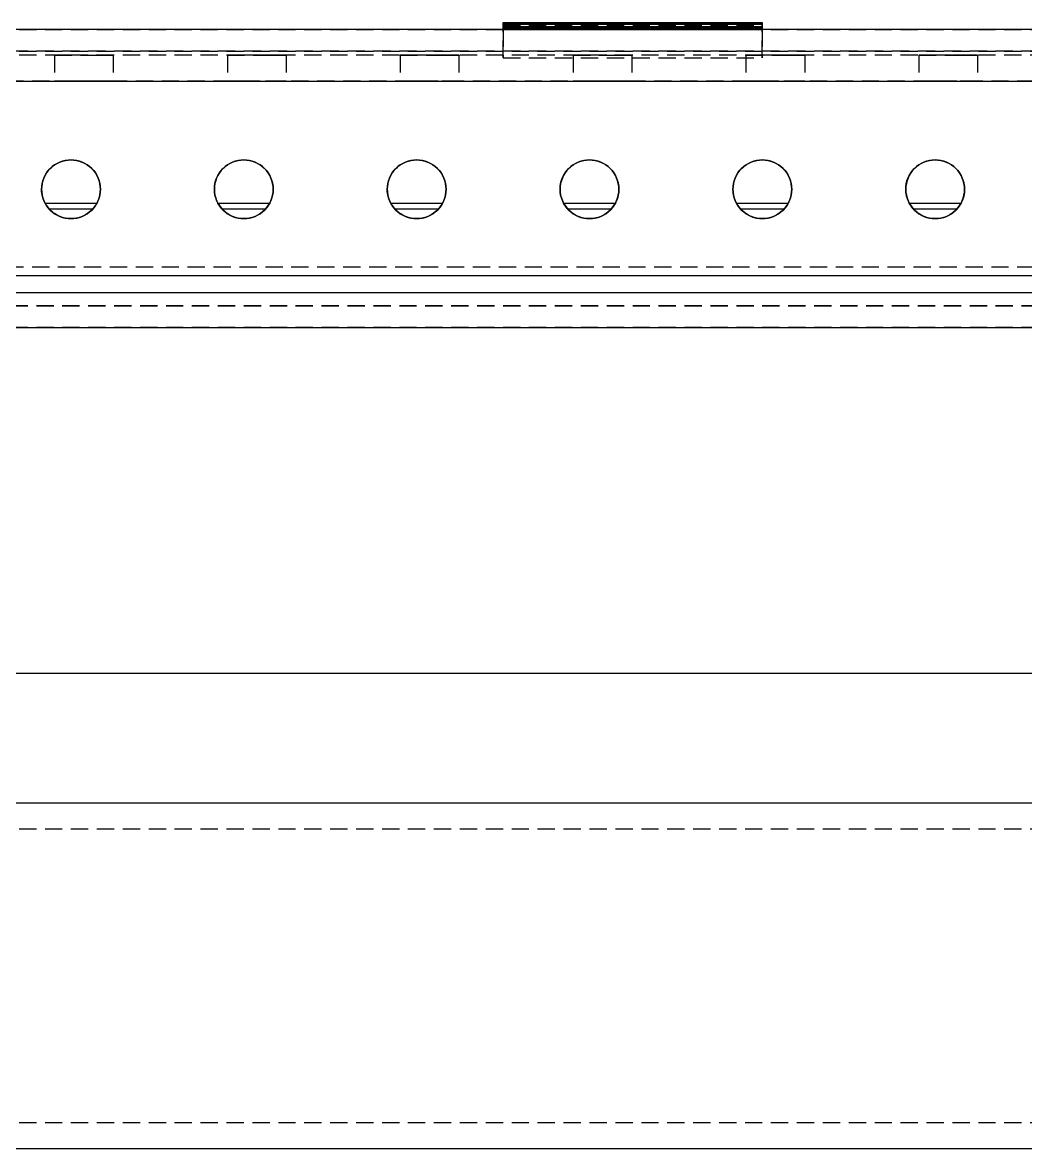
# Model space of a CAD drawing. Header units: metres. Extents: x -200 to 4040, y -1684 to 360.
# Drawn here: x 1174.4 to 1290.5, y -775 to -644.7 of the extents above; entities that cross this region are included whole.
import ezdxf

# ---------------------------------------------------------------- set-up
doc = ezdxf.new("R2010")
doc.units = ezdxf.units.M
doc.linetypes.add('DASHED2', pattern=[3, 2, -1])
for name, color, linetype in [('GIZLI', 8, 'DASHED2'), ('GORUNEN', 7, 'Continuous'), ('TEGET', 9, 'Continuous')]:
    doc.layers.add(name, color=color, linetype=linetype)

msp = doc.modelspace()

# ---------------------------------------------------------------- linework, layer by layer
at = {"layer": 'GIZLI'}
for points in [[(1230, -644.703), (1230, -645.004)], [(1230, -644.795), (1230, -644.703)], [(1230, -644.703), (1230, -645.004)], [(1230, -644.706), (1230, -644.812)], [(1230, -645.004), (1230, -644.706)], [(1230, -644.706), (1260, -644.706)], [(1230, -645.004), (1230, -644.706)], [(1230, -644.812), (1230, -644.706)], [(1230, -644.706), (1260, -644.706)], [(1230, -645.101), (1230, -644.795)], [(1230, -644.795), (1260, -644.795)], [(1230, -644.812), (1230, -645.15)], [(1230, -644.812), (1260, -644.812)], [(1230, -644.812), (1230, -645.15)], [(1230, -644.812), (1260, -644.812)], [(1230, -644.885), (1230, -645.101)], [(1230, -645.166), (1230, -644.885)], [(1230, -644.885), (1260, -644.885)], [(1230, -644.885), (1230, -645.101)], [(1230, -645.101), (1230, -644.885)], [(1230, -644.898), (1230, -645.074)], [(1230, -645.15), (1230, -644.898)], [(1230, -644.898), (1260, -644.898)], [(1230, -645.15), (1230, -644.898)], [(1230, -645.074), (1230, -644.898)], [(1230, -644.898), (1260, -644.898)], [(1260, -644.703), (1260, -644.795)], [(1260, -644.703), (1260, -645.004)], [(1260, -644.703), (1260, -645.004)], [(1260, -645.004), (1260, -644.706)], [(1260, -644.812), (1260, -644.706)], [(1260, -644.706), (1260, -644.812)], [(1260, -645.004), (1260, -644.706)], [(1260, -645.101), (1260, -644.795)], [(1260, -644.812), (1260, -645.15)], [(1260, -644.812), (1260, -645.15)], [(1260, -644.885), (1260, -645.166)], [(1260, -644.885), (1260, -645.101)], [(1260, -645.101), (1260, -644.885)], [(1260, -644.885), (1260, -645.101)], [(1260, -645.15), (1260, -644.898)], [(1260, -645.074), (1260, -644.898)], [(1260, -644.898), (1260, -645.074)], [(1260, -645.15), (1260, -644.898)], [(2630, -645.5), (445, -645.5)], [(445, -645.5), (2630, -645.5)], [(445, -645.5), (2630, -645.5)], [(1230, -645.004), (1260, -645.004)], [(1230, -645.004), (1260, -645.004)], [(1230, -645.074), (1230, -645.393)], [(1230, -645.074), (1260, -645.074)], [(1230, -645.074), (1230, -645.393)], [(1230, -645.074), (1260, -645.074)], [(1230, -645.101), (1260, -645.101)], [(1230, -645.101), (1260, -645.101)], [(1230, -645.15), (1260, -645.15)], [(1230, -645.15), (1260, -645.15)], [(1230, -645.5), (1230, -645.166)], [(1230, -645.166), (1260, -645.166)], [(1230, -645.167), (1230, -645.5)], [(1230, -645.393), (1230, -645.167)], [(1230, -645.167), (1260, -645.167)], [(1230, -645.393), (1230, -645.167)], [(1230, -645.5), (1230, -645.167)], [(1230, -645.167), (1260, -645.167)], [(1230, -645.323), (1230, -645.5)], [(1230, -645.5), (1230, -645.323)], [(1230, -645.323), (1260, -645.323)], [(1230, -645.323), (1230, -645.5)], [(1230, -645.5), (1230, -645.323)], [(1230, -645.393), (1260, -645.393)], [(1230, -645.393), (1260, -645.393)], [(1230, -648.8), (1230, -645.5)], [(1230, -645.5), (1260, -645.5)], [(1230, -648.8), (1230, -645.5)], [(1230, -645.5), (1260, -645.5)], [(1230, -645.5), (1260, -645.5)], [(1230, -645.5), (1260, -645.5)], [(1230, -648.8), (1230, -645.5)], [(1230, -645.5), (1260, -645.5)], [(1230, -645.5), (1230, -648.8)], [(1230, -645.5), (1260, -645.5)], [(1260, -645.074), (1260, -645.393)], [(1260, -645.074), (1260, -645.393)], [(1260, -645.5), (1260, -645.166)], [(1260, -645.393), (1260, -645.167)], [(1260, -645.5), (1260, -645.167)], [(1260, -645.167), (1260, -645.5)], [(1260, -645.393), (1260, -645.167)], [(1260, -645.323), (1260, -645.5)], [(1260, -645.323), (1260, -645.5)], [(1260, -645.5), (1260, -645.323)], [(1260, -645.323), (1260, -645.5)], [(1260, -648.8), (1260, -645.5)], [(1260, -648.8), (1260, -645.5)], [(1260, -648.8), (1260, -645.5)], [(1260, -645.5), (1260, -648.8)], [(2630, -648), (445, -648)], [(445, -648), (2630, -648)], [(2630, -648), (445, -648)], [(445, -648), (2630, -648)], [(2670, -648.5), (1121.5, -648.5)], [(2670, -648.5), (1121.5, -648.5)], [(1179.87, -648.5), (1178.1, -648.5)], [(1178.1, -648.5), (1183.13, -648.5)], [(1178.1, -648.5), (1178.1, -651.5)], [(1184.9, -648.5), (1179.87, -648.5)], [(1183.13, -648.5), (1184.9, -648.5)], [(1184.9, -648.5), (1184.9, -651.5)], [(1199.87, -648.5), (1198.1, -648.5)], [(1198.1, -648.5), (1203.13, -648.5)], [(1198.1, -648.5), (1198.1, -651.5)], [(1204.9, -648.5), (1199.87, -648.5)], [(1203.13, -648.5), (1204.9, -648.5)], [(1204.9, -648.5), (1204.9, -651.5)], [(1219.87, -648.5), (1218.1, -648.5)], [(1218.1, -648.5), (1223.13, -648.5)], [(1218.1, -648.5), (1218.1, -651.5)], [(1224.9, -648.5), (1219.87, -648.5)], [(1223.13, -648.5), (1224.9, -648.5)], [(1224.9, -648.5), (1224.9, -651.5)], [(1230, -648.8), (1260, -648.8)], [(1230, -648.8), (1260, -648.8)], [(1239.87, -648.5), (1238.1, -648.5)], [(1238.1, -648.5), (1243.13, -648.5)], [(1238.1, -648.5), (1238.1, -651.5)], [(1244.9, -648.5), (1239.87, -648.5)], [(1243.13, -648.5), (1244.9, -648.5)], [(1244.9, -648.5), (1244.9, -651.5)], [(1259.87, -648.5), (1258.1, -648.5)], [(1258.1, -648.5), (1263.13, -648.5)], [(1258.1, -648.5), (1258.1, -651.5)], [(1264.9, -648.5), (1259.87, -648.5)], [(1263.13, -648.5), (1264.9, -648.5)], [(1264.9, -648.5), (1264.9, -651.5)], [(1279.87, -648.5), (1278.1, -648.5)], [(1278.1, -648.5), (1283.13, -648.5)], [(1278.1, -648.5), (1278.1, -651.5)], [(1284.9, -648.5), (1279.87, -648.5)], [(1283.13, -648.5), (1284.9, -648.5)], [(1284.9, -648.5), (1284.9, -651.5)], [(3061.5, -651.5), (1121.5, -651.5)], [(3061.5, -651.5), (1121.5, -651.5)], [(1179.87, -651.5), (1178.1, -651.5)], [(1178.1, -651.5), (1183.13, -651.5)], [(1184.9, -651.5), (1179.87, -651.5)], [(1183.13, -651.5), (1184.9, -651.5)], [(1199.87, -651.5), (1198.1, -651.5)], [(1198.1, -651.5), (1203.13, -651.5)], [(1204.9, -651.5), (1199.87, -651.5)], [(1203.13, -651.5), (1204.9, -651.5)], [(1219.87, -651.5), (1218.1, -651.5)], [(1218.1, -651.5), (1223.13, -651.5)], [(1224.9, -651.5), (1219.87, -651.5)], [(1223.13, -651.5), (1224.9, -651.5)], [(1239.87, -651.5), (1238.1, -651.5)], [(1238.1, -651.5), (1243.13, -651.5)], [(1244.9, -651.5), (1239.87, -651.5)], [(1243.13, -651.5), (1244.9, -651.5)], [(1259.87, -651.5), (1258.1, -651.5)], [(1258.1, -651.5), (1263.13, -651.5)], [(1264.9, -651.5), (1259.87, -651.5)], [(1263.13, -651.5), (1264.9, -651.5)], [(1279.87, -651.5), (1278.1, -651.5)], [(1278.1, -651.5), (1283.13, -651.5)], [(1284.9, -651.5), (1279.87, -651.5)], [(1283.13, -651.5), (1284.9, -651.5)], [(1176.6, -664), (1176.615, -663.676), (1176.662, -663.355), (1176.738, -663.04), (1176.845, -662.733), (1176.98, -662.439), (1177.142, -662.158), (1177.331, -661.894), (1177.544, -661.649), (1177.779, -661.426), (1178.034, -661.226), (1178.307, -661.051), (1178.596, -660.903), (1178.897, -660.784), (1179.209, -660.693), (1179.528, -660.633), (1179.763, -660.608), (1180, -660.6)], [(1176.6, -664), (1176.616, -663.667), (1176.665, -663.337), (1176.746, -663.013), (1176.859, -662.699), (1177.001, -662.397), (1177.173, -662.111), (1177.372, -661.843), (1177.596, -661.596), (1177.843, -661.372), (1178.111, -661.173), (1178.397, -661.001), (1178.699, -660.859), (1179.013, -660.746), (1179.337, -660.665), (1179.667, -660.616), (1180, -660.6)], [(1180, -660.6), (1179.667, -660.616), (1179.337, -660.665), (1179.013, -660.746), (1178.699, -660.859), (1178.397, -661.001), (1178.111, -661.173), (1177.843, -661.372), (1177.596, -661.596), (1177.372, -661.843), (1177.173, -662.111), (1177.001, -662.397), (1176.859, -662.699), (1176.746, -663.013), (1176.665, -663.337), (1176.616, -663.667), (1176.6, -664)], [(1180, -660.6), (1180.324, -660.615), (1180.645, -660.662), (1180.96, -660.738), (1181.267, -660.845), (1181.561, -660.98), (1181.842, -661.142), (1182.106, -661.331), (1182.351, -661.544), (1182.574, -661.779), (1182.774, -662.034), (1182.949, -662.307), (1183.097, -662.596), (1183.216, -662.897), (1183.307, -663.209), (1183.367, -663.528), (1183.392, -663.763), (1183.4, -664)], [(1180, -660.6), (1180.333, -660.616), (1180.663, -660.665), (1180.987, -660.746), (1181.301, -660.859), (1181.603, -661.001), (1181.889, -661.173), (1182.157, -661.372), (1182.404, -661.596), (1182.628, -661.843), (1182.827, -662.111), (1182.999, -662.397), (1183.141, -662.699), (1183.254, -663.013), (1183.335, -663.337), (1183.384, -663.667), (1183.4, -664)], [(1183.4, -664), (1183.384, -663.667), (1183.335, -663.337), (1183.254, -663.013), (1183.141, -662.699), (1182.999, -662.397), (1182.827, -662.111), (1182.628, -661.843), (1182.404, -661.596), (1182.157, -661.372), (1181.889, -661.173), (1181.603, -661.001), (1181.301, -660.859), (1180.987, -660.746), (1180.663, -660.665), (1180.333, -660.616), (1180, -660.6)], [(1196.6, -664), (1196.615, -663.676), (1196.662, -663.355), (1196.738, -663.04), (1196.845, -662.733), (1196.98, -662.439), (1197.142, -662.158), (1197.331, -661.894), (1197.544, -661.649), (1197.779, -661.426), (1198.034, -661.226), (1198.307, -661.051), (1198.596, -660.903), (1198.897, -660.784), (1199.209, -660.693), (1199.528, -660.633), (1199.763, -660.608), (1200, -660.6)], [(1196.6, -664), (1196.616, -663.667), (1196.665, -663.337), (1196.746, -663.013), (1196.859, -662.699), (1197.001, -662.397), (1197.173, -662.111), (1197.372, -661.843), (1197.596, -661.596), (1197.843, -661.372), (1198.111, -661.173), (1198.397, -661.001), (1198.699, -660.859), (1199.013, -660.746), (1199.337, -660.665), (1199.667, -660.616), (1200, -660.6)], [(1200, -660.6), (1199.667, -660.616), (1199.337, -660.665), (1199.013, -660.746), (1198.699, -660.859), (1198.397, -661.001), (1198.111, -661.173), (1197.843, -661.372), (1197.596, -661.596), (1197.372, -661.843), (1197.173, -662.111), (1197.001, -662.397), (1196.859, -662.699), (1196.746, -663.013), (1196.665, -663.337), (1196.616, -663.667), (1196.6, -664)], [(1200, -660.6), (1200.324, -660.615), (1200.645, -660.662), (1200.96, -660.738), (1201.267, -660.845), (1201.561, -660.98), (1201.842, -661.142), (1202.106, -661.331), (1202.351, -661.544), (1202.574, -661.779), (1202.774, -662.034), (1202.949, -662.307), (1203.097, -662.596), (1203.216, -662.897), (1203.307, -663.209), (1203.367, -663.528), (1203.392, -663.763), (1203.4, -664)], [(1200, -660.6), (1200.333, -660.616), (1200.663, -660.665), (1200.987, -660.746), (1201.301, -660.859), (1201.603, -661.001), (1201.889, -661.173), (1202.157, -661.372), (1202.404, -661.596), (1202.628, -661.843), (1202.827, -662.111), (1202.999, -662.397), (1203.141, -662.699), (1203.254, -663.013), (1203.335, -663.337), (1203.384, -663.667), (1203.4, -664)], [(1203.4, -664), (1203.384, -663.667), (1203.335, -663.337), (1203.254, -663.013), (1203.141, -662.699), (1202.999, -662.397), (1202.827, -662.111), (1202.628, -661.843), (1202.404, -661.596), (1202.157, -661.372), (1201.889, -661.173), (1201.603, -661.001), (1201.301, -660.859), (1200.987, -660.746), (1200.663, -660.665), (1200.333, -660.616), (1200, -660.6)], [(1216.6, -664), (1216.615, -663.676), (1216.662, -663.355), (1216.738, -663.04), (1216.845, -662.733), (1216.98, -662.439), (1217.142, -662.158), (1217.331, -661.894), (1217.544, -661.649), (1217.779, -661.426), (1218.034, -661.226), (1218.307, -661.051), (1218.596, -660.903), (1218.897, -660.784), (1219.209, -660.693), (1219.528, -660.633), (1219.763, -660.608), (1220, -660.6)], [(1216.6, -664), (1216.616, -663.667), (1216.665, -663.337), (1216.746, -663.013), (1216.859, -662.699), (1217.001, -662.397), (1217.173, -662.111), (1217.372, -661.843), (1217.596, -661.596), (1217.843, -661.372), (1218.111, -661.173), (1218.397, -661.001), (1218.699, -660.859), (1219.013, -660.746), (1219.337, -660.665), (1219.667, -660.616), (1220, -660.6)], [(1220, -660.6), (1219.667, -660.616), (1219.337, -660.665), (1219.013, -660.746), (1218.699, -660.859), (1218.397, -661.001), (1218.111, -661.173), (1217.843, -661.372), (1217.596, -661.596), (1217.372, -661.843), (1217.173, -662.111), (1217.001, -662.397), (1216.859, -662.699), (1216.746, -663.013), (1216.665, -663.337), (1216.616, -663.667), (1216.6, -664)], [(1220, -660.6), (1220.324, -660.615), (1220.645, -660.662), (1220.96, -660.738), (1221.267, -660.845), (1221.561, -660.98), (1221.842, -661.142), (1222.106, -661.331), (1222.351, -661.544), (1222.574, -661.779), (1222.774, -662.034), (1222.949, -662.307), (1223.097, -662.596), (1223.216, -662.897), (1223.307, -663.209), (1223.367, -663.528), (1223.392, -663.763), (1223.4, -664)], [(1220, -660.6), (1220.333, -660.616), (1220.663, -660.665), (1220.987, -660.746), (1221.301, -660.859), (1221.603, -661.001), (1221.889, -661.173), (1222.157, -661.372), (1222.404, -661.596), (1222.628, -661.843), (1222.827, -662.111), (1222.999, -662.397), (1223.141, -662.699), (1223.254, -663.013), (1223.335, -663.337), (1223.384, -663.667), (1223.4, -664)], [(1223.4, -664), (1223.384, -663.667), (1223.335, -663.337), (1223.254, -663.013), (1223.141, -662.699), (1222.999, -662.397), (1222.827, -662.111), (1222.628, -661.843), (1222.404, -661.596), (1222.157, -661.372), (1221.889, -661.173), (1221.603, -661.001), (1221.301, -660.859), (1220.987, -660.746), (1220.663, -660.665), (1220.333, -660.616), (1220, -660.6)], [(1236.6, -664), (1236.615, -663.676), (1236.662, -663.355), (1236.738, -663.04), (1236.845, -662.733), (1236.98, -662.439), (1237.142, -662.158), (1237.331, -661.894), (1237.544, -661.649), (1237.779, -661.426), (1238.034, -661.226), (1238.307, -661.051), (1238.596, -660.903), (1238.897, -660.784), (1239.209, -660.693), (1239.528, -660.633), (1239.763, -660.608), (1240, -660.6)], [(1236.6, -664), (1236.616, -663.667), (1236.665, -663.337), (1236.746, -663.013), (1236.859, -662.699), (1237.001, -662.397), (1237.173, -662.111), (1237.372, -661.843), (1237.596, -661.596), (1237.843, -661.372), (1238.111, -661.173), (1238.397, -661.001), (1238.699, -660.859), (1239.013, -660.746), (1239.337, -660.665), (1239.667, -660.616), (1240, -660.6)], [(1240, -660.6), (1239.667, -660.616), (1239.337, -660.665), (1239.013, -660.746), (1238.699, -660.859), (1238.397, -661.001), (1238.111, -661.173), (1237.843, -661.372), (1237.596, -661.596), (1237.372, -661.843), (1237.173, -662.111), (1237.001, -662.397), (1236.859, -662.699), (1236.746, -663.013), (1236.665, -663.337), (1236.616, -663.667), (1236.6, -664)], [(1240, -660.6), (1240.324, -660.615), (1240.645, -660.662), (1240.96, -660.738), (1241.267, -660.845), (1241.561, -660.98), (1241.842, -661.142), (1242.106, -661.331), (1242.351, -661.544), (1242.574, -661.779), (1242.774, -662.034), (1242.949, -662.307), (1243.097, -662.596), (1243.216, -662.897), (1243.307, -663.209), (1243.367, -663.528), (1243.392, -663.763), (1243.4, -664)], [(1240, -660.6), (1240.333, -660.616), (1240.663, -660.665), (1240.987, -660.746), (1241.301, -660.859), (1241.603, -661.001), (1241.889, -661.173), (1242.157, -661.372), (1242.404, -661.596), (1242.628, -661.843), (1242.827, -662.111), (1242.999, -662.397), (1243.141, -662.699), (1243.254, -663.013), (1243.335, -663.337), (1243.384, -663.667), (1243.4, -664)], [(1243.4, -664), (1243.384, -663.667), (1243.335, -663.337), (1243.254, -663.013), (1243.141, -662.699), (1242.999, -662.397), (1242.827, -662.111), (1242.628, -661.843), (1242.404, -661.596), (1242.157, -661.372), (1241.889, -661.173), (1241.603, -661.001), (1241.301, -660.859), (1240.987, -660.746), (1240.663, -660.665), (1240.333, -660.616), (1240, -660.6)], [(1256.6, -664), (1256.615, -663.676), (1256.662, -663.355), (1256.738, -663.04), (1256.845, -662.733), (1256.98, -662.439), (1257.142, -662.158), (1257.331, -661.894), (1257.544, -661.649), (1257.779, -661.426), (1258.034, -661.226), (1258.307, -661.051), (1258.596, -660.903), (1258.897, -660.784), (1259.209, -660.693), (1259.528, -660.633), (1259.763, -660.608), (1260, -660.6)], [(1256.6, -664), (1256.616, -663.667), (1256.665, -663.337), (1256.746, -663.013), (1256.859, -662.699), (1257.001, -662.397), (1257.173, -662.111), (1257.372, -661.843), (1257.596, -661.596), (1257.843, -661.372), (1258.111, -661.173), (1258.397, -661.001), (1258.699, -660.859), (1259.013, -660.746), (1259.337, -660.665), (1259.667, -660.616), (1260, -660.6)], [(1260, -660.6), (1259.667, -660.616), (1259.337, -660.665), (1259.013, -660.746), (1258.699, -660.859), (1258.397, -661.001), (1258.111, -661.173), (1257.843, -661.372), (1257.596, -661.596), (1257.372, -661.843), (1257.173, -662.111), (1257.001, -662.397), (1256.859, -662.699), (1256.746, -663.013), (1256.665, -663.337), (1256.616, -663.667), (1256.6, -664)], [(1260, -660.6), (1260.324, -660.615), (1260.645, -660.662), (1260.96, -660.738), (1261.267, -660.845), (1261.561, -660.98), (1261.842, -661.142), (1262.106, -661.331), (1262.351, -661.544), (1262.574, -661.779), (1262.774, -662.034), (1262.949, -662.307), (1263.097, -662.596), (1263.216, -662.897), (1263.307, -663.209), (1263.367, -663.528), (1263.392, -663.763), (1263.4, -664)], [(1260, -660.6), (1260.333, -660.616), (1260.663, -660.665), (1260.987, -660.746), (1261.301, -660.859), (1261.603, -661.001), (1261.889, -661.173), (1262.157, -661.372), (1262.404, -661.596), (1262.628, -661.843), (1262.827, -662.111), (1262.999, -662.397), (1263.141, -662.699), (1263.254, -663.013), (1263.335, -663.337), (1263.384, -663.667), (1263.4, -664)], [(1263.4, -664), (1263.384, -663.667), (1263.335, -663.337), (1263.254, -663.013), (1263.141, -662.699), (1262.999, -662.397), (1262.827, -662.111), (1262.628, -661.843), (1262.404, -661.596), (1262.157, -661.372), (1261.889, -661.173), (1261.603, -661.001), (1261.301, -660.859), (1260.987, -660.746), (1260.663, -660.665), (1260.333, -660.616), (1260, -660.6)], [(1276.6, -664), (1276.615, -663.676), (1276.662, -663.355), (1276.738, -663.04), (1276.845, -662.733), (1276.98, -662.439), (1277.142, -662.158), (1277.331, -661.894), (1277.544, -661.649), (1277.779, -661.426), (1278.034, -661.226), (1278.307, -661.051), (1278.596, -660.903), (1278.897, -660.784), (1279.209, -660.693), (1279.528, -660.633), (1279.763, -660.608), (1280, -660.6)], [(1276.6, -664), (1276.616, -663.667), (1276.665, -663.337), (1276.746, -663.013), (1276.859, -662.699), (1277.001, -662.397), (1277.173, -662.111), (1277.372, -661.843), (1277.596, -661.596), (1277.843, -661.372), (1278.111, -661.173), (1278.397, -661.001), (1278.699, -660.859), (1279.013, -660.746), (1279.337, -660.665), (1279.667, -660.616), (1280, -660.6)], [(1280, -660.6), (1279.667, -660.616), (1279.337, -660.665), (1279.013, -660.746), (1278.699, -660.859), (1278.397, -661.001), (1278.111, -661.173), (1277.843, -661.372), (1277.596, -661.596), (1277.372, -661.843), (1277.173, -662.111), (1277.001, -662.397), (1276.859, -662.699), (1276.746, -663.013), (1276.665, -663.337), (1276.616, -663.667), (1276.6, -664)], [(1280, -660.6), (1280.324, -660.615), (1280.645, -660.662), (1280.96, -660.738), (1281.267, -660.845), (1281.561, -660.98), (1281.842, -661.142), (1282.106, -661.331), (1282.351, -661.544), (1282.574, -661.779), (1282.774, -662.034), (1282.949, -662.307), (1283.097, -662.596), (1283.216, -662.897), (1283.307, -663.209), (1283.367, -663.528), (1283.392, -663.763), (1283.4, -664)], [(1280, -660.6), (1280.333, -660.616), (1280.663, -660.665), (1280.987, -660.746), (1281.301, -660.859), (1281.603, -661.001), (1281.889, -661.173), (1282.157, -661.372), (1282.404, -661.596), (1282.628, -661.843), (1282.827, -662.111), (1282.999, -662.397), (1283.141, -662.699), (1283.254, -663.013), (1283.335, -663.337), (1283.384, -663.667), (1283.4, -664)], [(1283.4, -664), (1283.384, -663.667), (1283.335, -663.337), (1283.254, -663.013), (1283.141, -662.699), (1282.999, -662.397), (1282.827, -662.111), (1282.628, -661.843), (1282.404, -661.596), (1282.157, -661.372), (1281.889, -661.173), (1281.603, -661.001), (1281.301, -660.859), (1280.987, -660.746), (1280.663, -660.665), (1280.333, -660.616), (1280, -660.6)], [(1180, -667.4), (1179.676, -667.385), (1179.355, -667.338), (1179.04, -667.262), (1178.733, -667.155), (1178.439, -667.02), (1178.158, -666.858), (1177.894, -666.669), (1177.649, -666.456), (1177.426, -666.221), (1177.226, -665.966), (1177.051, -665.693), (1176.903, -665.404), (1176.784, -665.103), (1176.693, -664.791), (1176.633, -664.472), (1176.608, -664.237), (1176.6, -664)], [(1180, -667.4), (1179.667, -667.384), (1179.337, -667.335), (1179.013, -667.254), (1178.699, -667.141), (1178.397, -666.999), (1178.111, -666.827), (1177.843, -666.628), (1177.596, -666.404), (1177.372, -666.157), (1177.173, -665.889), (1177.001, -665.603), (1176.859, -665.301), (1176.746, -664.987), (1176.665, -664.663), (1176.616, -664.333), (1176.6, -664)], [(1176.6, -664), (1176.616, -664.333), (1176.665, -664.663), (1176.746, -664.987), (1176.859, -665.301), (1177.001, -665.603), (1177.173, -665.889), (1177.372, -666.157), (1177.596, -666.404), (1177.843, -666.628), (1178.111, -666.827), (1178.397, -666.999), (1178.699, -667.141), (1179.013, -667.254), (1179.337, -667.335), (1179.667, -667.384), (1180, -667.4)], [(1183.4, -664), (1183.385, -664.324), (1183.338, -664.645), (1183.262, -664.96), (1183.155, -665.267), (1183.02, -665.561), (1182.858, -665.842), (1182.669, -666.106), (1182.456, -666.351), (1182.221, -666.574), (1181.966, -666.774), (1181.693, -666.949), (1181.404, -667.097), (1181.103, -667.216), (1180.791, -667.307), (1180.472, -667.367), (1180.237, -667.392), (1180, -667.4)], [(1183.4, -664), (1183.384, -664.333), (1183.335, -664.663), (1183.254, -664.987), (1183.141, -665.301), (1182.999, -665.603), (1182.827, -665.889), (1182.628, -666.157), (1182.404, -666.404), (1182.157, -666.628), (1181.889, -666.827), (1181.603, -666.999), (1181.301, -667.141), (1180.987, -667.254), (1180.663, -667.335), (1180.333, -667.384), (1180, -667.4)], [(1180, -667.4), (1180.333, -667.384), (1180.663, -667.335), (1180.987, -667.254), (1181.301, -667.141), (1181.603, -666.999), (1181.889, -666.827), (1182.157, -666.628), (1182.404, -666.404), (1182.628, -666.157), (1182.827, -665.889), (1182.999, -665.603), (1183.141, -665.301), (1183.254, -664.987), (1183.335, -664.663), (1183.384, -664.333), (1183.4, -664)], [(1200, -667.4), (1199.676, -667.385), (1199.355, -667.338), (1199.04, -667.262), (1198.733, -667.155), (1198.439, -667.02), (1198.158, -666.858), (1197.894, -666.669), (1197.649, -666.456), (1197.426, -666.221), (1197.226, -665.966), (1197.051, -665.693), (1196.903, -665.404), (1196.784, -665.103), (1196.693, -664.791), (1196.633, -664.472), (1196.608, -664.237), (1196.6, -664)], [(1200, -667.4), (1199.667, -667.384), (1199.337, -667.335), (1199.013, -667.254), (1198.699, -667.141), (1198.397, -666.999), (1198.111, -666.827), (1197.843, -666.628), (1197.596, -666.404), (1197.372, -666.157), (1197.173, -665.889), (1197.001, -665.603), (1196.859, -665.301), (1196.746, -664.987), (1196.665, -664.663), (1196.616, -664.333), (1196.6, -664)], [(1196.6, -664), (1196.616, -664.333), (1196.665, -664.663), (1196.746, -664.987), (1196.859, -665.301), (1197.001, -665.603), (1197.173, -665.889), (1197.372, -666.157), (1197.596, -666.404), (1197.843, -666.628), (1198.111, -666.827), (1198.397, -666.999), (1198.699, -667.141), (1199.013, -667.254), (1199.337, -667.335), (1199.667, -667.384), (1200, -667.4)], [(1203.4, -664), (1203.385, -664.324), (1203.338, -664.645), (1203.262, -664.96), (1203.155, -665.267), (1203.02, -665.561), (1202.858, -665.842), (1202.669, -666.106), (1202.456, -666.351), (1202.221, -666.574), (1201.966, -666.774), (1201.693, -666.949), (1201.404, -667.097), (1201.103, -667.216), (1200.791, -667.307), (1200.472, -667.367), (1200.237, -667.392), (1200, -667.4)], [(1203.4, -664), (1203.384, -664.333), (1203.335, -664.663), (1203.254, -664.987), (1203.141, -665.301), (1202.999, -665.603), (1202.827, -665.889), (1202.628, -666.157), (1202.404, -666.404), (1202.157, -666.628), (1201.889, -666.827), (1201.603, -666.999), (1201.301, -667.141), (1200.987, -667.254), (1200.663, -667.335), (1200.333, -667.384), (1200, -667.4)], [(1200, -667.4), (1200.333, -667.384), (1200.663, -667.335), (1200.987, -667.254), (1201.301, -667.141), (1201.603, -666.999), (1201.889, -666.827), (1202.157, -666.628), (1202.404, -666.404), (1202.628, -666.157), (1202.827, -665.889), (1202.999, -665.603), (1203.141, -665.301), (1203.254, -664.987), (1203.335, -664.663), (1203.384, -664.333), (1203.4, -664)], [(1220, -667.4), (1219.676, -667.385), (1219.355, -667.338), (1219.04, -667.262), (1218.733, -667.155), (1218.439, -667.02), (1218.158, -666.858), (1217.894, -666.669), (1217.649, -666.456), (1217.426, -666.221), (1217.226, -665.966), (1217.051, -665.693), (1216.903, -665.404), (1216.784, -665.103), (1216.693, -664.791), (1216.633, -664.472), (1216.608, -664.237), (1216.6, -664)], [(1220, -667.4), (1219.667, -667.384), (1219.337, -667.335), (1219.013, -667.254), (1218.699, -667.141), (1218.397, -666.999), (1218.111, -666.827), (1217.843, -666.628), (1217.596, -666.404), (1217.372, -666.157), (1217.173, -665.889), (1217.001, -665.603), (1216.859, -665.301), (1216.746, -664.987), (1216.665, -664.663), (1216.616, -664.333), (1216.6, -664)], [(1216.6, -664), (1216.616, -664.333), (1216.665, -664.663), (1216.746, -664.987), (1216.859, -665.301), (1217.001, -665.603), (1217.173, -665.889), (1217.372, -666.157), (1217.596, -666.404), (1217.843, -666.628), (1218.111, -666.827), (1218.397, -666.999), (1218.699, -667.141), (1219.013, -667.254), (1219.337, -667.335), (1219.667, -667.384), (1220, -667.4)], [(1223.4, -664), (1223.385, -664.324), (1223.338, -664.645), (1223.262, -664.96), (1223.155, -665.267), (1223.02, -665.561), (1222.858, -665.842), (1222.669, -666.106), (1222.456, -666.351), (1222.221, -666.574), (1221.966, -666.774), (1221.693, -666.949), (1221.404, -667.097), (1221.103, -667.216), (1220.791, -667.307), (1220.472, -667.367), (1220.237, -667.392), (1220, -667.4)], [(1223.4, -664), (1223.384, -664.333), (1223.335, -664.663), (1223.254, -664.987), (1223.141, -665.301), (1222.999, -665.603), (1222.827, -665.889), (1222.628, -666.157), (1222.404, -666.404), (1222.157, -666.628), (1221.889, -666.827), (1221.603, -666.999), (1221.301, -667.141), (1220.987, -667.254), (1220.663, -667.335), (1220.333, -667.384), (1220, -667.4)], [(1220, -667.4), (1220.333, -667.384), (1220.663, -667.335), (1220.987, -667.254), (1221.301, -667.141), (1221.603, -666.999), (1221.889, -666.827), (1222.157, -666.628), (1222.404, -666.404), (1222.628, -666.157), (1222.827, -665.889), (1222.999, -665.603), (1223.141, -665.301), (1223.254, -664.987), (1223.335, -664.663), (1223.384, -664.333), (1223.4, -664)], [(1240, -667.4), (1239.676, -667.385), (1239.355, -667.338), (1239.04, -667.262), (1238.733, -667.155), (1238.439, -667.02), (1238.158, -666.858), (1237.894, -666.669), (1237.649, -666.456), (1237.426, -666.221), (1237.226, -665.966), (1237.051, -665.693), (1236.903, -665.404), (1236.784, -665.103), (1236.693, -664.791), (1236.633, -664.472), (1236.608, -664.237), (1236.6, -664)], [(1240, -667.4), (1239.667, -667.384), (1239.337, -667.335), (1239.013, -667.254), (1238.699, -667.141), (1238.397, -666.999), (1238.111, -666.827), (1237.843, -666.628), (1237.596, -666.404), (1237.372, -666.157), (1237.173, -665.889), (1237.001, -665.603), (1236.859, -665.301), (1236.746, -664.987), (1236.665, -664.663), (1236.616, -664.333), (1236.6, -664)], [(1236.6, -664), (1236.616, -664.333), (1236.665, -664.663), (1236.746, -664.987), (1236.859, -665.301), (1237.001, -665.603), (1237.173, -665.889), (1237.372, -666.157), (1237.596, -666.404), (1237.843, -666.628), (1238.111, -666.827), (1238.397, -666.999), (1238.699, -667.141), (1239.013, -667.254), (1239.337, -667.335), (1239.667, -667.384), (1240, -667.4)], [(1243.4, -664), (1243.385, -664.324), (1243.338, -664.645), (1243.262, -664.96), (1243.155, -665.267), (1243.02, -665.561), (1242.858, -665.842), (1242.669, -666.106), (1242.456, -666.351), (1242.221, -666.574), (1241.966, -666.774), (1241.693, -666.949), (1241.404, -667.097), (1241.103, -667.216), (1240.791, -667.307), (1240.472, -667.367), (1240.237, -667.392), (1240, -667.4)], [(1243.4, -664), (1243.384, -664.333), (1243.335, -664.663), (1243.254, -664.987), (1243.141, -665.301), (1242.999, -665.603), (1242.827, -665.889), (1242.628, -666.157), (1242.404, -666.404), (1242.157, -666.628), (1241.889, -666.827), (1241.603, -666.999), (1241.301, -667.141), (1240.987, -667.254), (1240.663, -667.335), (1240.333, -667.384), (1240, -667.4)], [(1240, -667.4), (1240.333, -667.384), (1240.663, -667.335), (1240.987, -667.254), (1241.301, -667.141), (1241.603, -666.999), (1241.889, -666.827), (1242.157, -666.628), (1242.404, -666.404), (1242.628, -666.157), (1242.827, -665.889), (1242.999, -665.603), (1243.141, -665.301), (1243.254, -664.987), (1243.335, -664.663), (1243.384, -664.333), (1243.4, -664)], [(1260, -667.4), (1259.676, -667.385), (1259.355, -667.338), (1259.04, -667.262), (1258.733, -667.155), (1258.439, -667.02), (1258.158, -666.858), (1257.894, -666.669), (1257.649, -666.456), (1257.426, -666.221), (1257.226, -665.966), (1257.051, -665.693), (1256.903, -665.404), (1256.784, -665.103), (1256.693, -664.791), (1256.633, -664.472), (1256.608, -664.237), (1256.6, -664)], [(1260, -667.4), (1259.667, -667.384), (1259.337, -667.335), (1259.013, -667.254), (1258.699, -667.141), (1258.397, -666.999), (1258.111, -666.827), (1257.843, -666.628), (1257.596, -666.404), (1257.372, -666.157), (1257.173, -665.889), (1257.001, -665.603), (1256.859, -665.301), (1256.746, -664.987), (1256.665, -664.663), (1256.616, -664.333), (1256.6, -664)], [(1256.6, -664), (1256.616, -664.333), (1256.665, -664.663), (1256.746, -664.987), (1256.859, -665.301), (1257.001, -665.603), (1257.173, -665.889), (1257.372, -666.157), (1257.596, -666.404), (1257.843, -666.628), (1258.111, -666.827), (1258.397, -666.999), (1258.699, -667.141), (1259.013, -667.254), (1259.337, -667.335), (1259.667, -667.384), (1260, -667.4)], [(1263.4, -664), (1263.385, -664.324), (1263.338, -664.645), (1263.262, -664.96), (1263.155, -665.267), (1263.02, -665.561), (1262.858, -665.842), (1262.669, -666.106), (1262.456, -666.351), (1262.221, -666.574), (1261.966, -666.774), (1261.693, -666.949), (1261.404, -667.097), (1261.103, -667.216), (1260.791, -667.307), (1260.472, -667.367), (1260.237, -667.392), (1260, -667.4)], [(1263.4, -664), (1263.384, -664.333), (1263.335, -664.663), (1263.254, -664.987), (1263.141, -665.301), (1262.999, -665.603), (1262.827, -665.889), (1262.628, -666.157), (1262.404, -666.404), (1262.157, -666.628), (1261.889, -666.827), (1261.603, -666.999), (1261.301, -667.141), (1260.987, -667.254), (1260.663, -667.335), (1260.333, -667.384), (1260, -667.4)], [(1260, -667.4), (1260.333, -667.384), (1260.663, -667.335), (1260.987, -667.254), (1261.301, -667.141), (1261.603, -666.999), (1261.889, -666.827), (1262.157, -666.628), (1262.404, -666.404), (1262.628, -666.157), (1262.827, -665.889), (1262.999, -665.603), (1263.141, -665.301), (1263.254, -664.987), (1263.335, -664.663), (1263.384, -664.333), (1263.4, -664)], [(1280, -667.4), (1279.676, -667.385), (1279.355, -667.338), (1279.04, -667.262), (1278.733, -667.155), (1278.439, -667.02), (1278.158, -666.858), (1277.894, -666.669), (1277.649, -666.456), (1277.426, -666.221), (1277.226, -665.966), (1277.051, -665.693), (1276.903, -665.404), (1276.784, -665.103), (1276.693, -664.791), (1276.633, -664.472), (1276.608, -664.237), (1276.6, -664)], [(1280, -667.4), (1279.667, -667.384), (1279.337, -667.335), (1279.013, -667.254), (1278.699, -667.141), (1278.397, -666.999), (1278.111, -666.827), (1277.843, -666.628), (1277.596, -666.404), (1277.372, -666.157), (1277.173, -665.889), (1277.001, -665.603), (1276.859, -665.301), (1276.746, -664.987), (1276.665, -664.663), (1276.616, -664.333), (1276.6, -664)], [(1276.6, -664), (1276.616, -664.333), (1276.665, -664.663), (1276.746, -664.987), (1276.859, -665.301), (1277.001, -665.603), (1277.173, -665.889), (1277.372, -666.157), (1277.596, -666.404), (1277.843, -666.628), (1278.111, -666.827), (1278.397, -666.999), (1278.699, -667.141), (1279.013, -667.254), (1279.337, -667.335), (1279.667, -667.384), (1280, -667.4)], [(1283.4, -664), (1283.385, -664.324), (1283.338, -664.645), (1283.262, -664.96), (1283.155, -665.267), (1283.02, -665.561), (1282.858, -665.842), (1282.669, -666.106), (1282.456, -666.351), (1282.221, -666.574), (1281.966, -666.774), (1281.693, -666.949), (1281.404, -667.097), (1281.103, -667.216), (1280.791, -667.307), (1280.472, -667.367), (1280.237, -667.392), (1280, -667.4)], [(1283.4, -664), (1283.384, -664.333), (1283.335, -664.663), (1283.254, -664.987), (1283.141, -665.301), (1282.999, -665.603), (1282.827, -665.889), (1282.628, -666.157), (1282.404, -666.404), (1282.157, -666.628), (1281.889, -666.827), (1281.603, -666.999), (1281.301, -667.141), (1280.987, -667.254), (1280.663, -667.335), (1280.333, -667.384), (1280, -667.4)], [(1280, -667.4), (1280.333, -667.384), (1280.663, -667.335), (1280.987, -667.254), (1281.301, -667.141), (1281.603, -666.999), (1281.889, -666.827), (1282.157, -666.628), (1282.404, -666.404), (1282.628, -666.157), (1282.827, -665.889), (1282.999, -665.603), (1283.141, -665.301), (1283.254, -664.987), (1283.335, -664.663), (1283.384, -664.333), (1283.4, -664)], [(3061.5, -673), (1121.5, -673)], [(3061.5, -673), (1121.5, -673)], [(3061.5, -673), (1121.5, -673)], [(3061.5, -673), (1121.5, -673)], [(3061.5, -676), (1121.5, -676)], [(2670, -676), (1121.5, -676)], [(3061.5, -676), (1121.5, -676)], [(3061.5, -676), (1121.5, -676)], [(2630, -677.5), (150, -677.5)], [(150, -677.5), (2630, -677.5)], [(2630, -680), (150, -680)], [(-100, -720), (3340, -720)], [(-100, -735), (3340, -735)], [(-80, -735), (3320, -735)], [(-80, -735), (3320, -735)], [(-80, -735), (3320, -735)], [(-80, -735), (3320, -735)], [(-80, -738), (3320, -738)], [(-80, -738), (3320, -738)], [(-80, -738), (3320, -738)], [(-80, -738), (3320, -738)], [(-80, -772), (3320, -772)], [(-80, -772), (3320, -772)], [(-80, -772), (3320, -772)], [(-80, -772), (3320, -772)], [(-80, -775), (3320, -775)], [(-80, -775), (3320, -775)], [(-80, -775), (3320, -775)]]:
    msp.add_lwpolyline(points, dxfattribs=at)
at = {"layer": 'GORUNEN'}
for points in [[(1230, -644.703), (1260, -644.703)], [(1230, -644.703), (1230, -644.795)], [(1230, -644.703), (1260, -644.703)], [(1230, -644.885), (1230, -644.795)], [(1230, -644.795), (1260, -644.795)], [(1230, -644.885), (1230, -645.166)], [(1230, -644.885), (1260, -644.885)], [(1260, -644.795), (1260, -644.703)], [(1260, -644.885), (1260, -644.795)], [(1260, -645.166), (1260, -644.885)], [(1460.2, -645.5), (483, -645.5)], [(1230, -645.323), (1230, -645.166)], [(1230, -645.166), (1260, -645.166)], [(1230, -645.323), (1230, -645.5)], [(1230, -645.323), (1260, -645.323)], [(1260, -645.323), (1260, -645.166)], [(1260, -645.5), (1260, -645.323)], [(1180, -660.6), (1179.667, -660.616), (1179.337, -660.665), (1179.013, -660.746), (1178.699, -660.859), (1178.397, -661.001), (1178.111, -661.173), (1177.843, -661.372), (1177.596, -661.596), (1177.372, -661.843), (1177.173, -662.111), (1177.001, -662.397), (1176.859, -662.699), (1176.746, -663.013), (1176.665, -663.337), (1176.616, -663.667), (1176.6, -664)], [(1183.4, -664), (1183.384, -663.667), (1183.335, -663.337), (1183.254, -663.013), (1183.141, -662.699), (1182.999, -662.397), (1182.827, -662.111), (1182.628, -661.843), (1182.404, -661.596), (1182.157, -661.372), (1181.889, -661.173), (1181.603, -661.001), (1181.301, -660.859), (1180.987, -660.746), (1180.663, -660.665), (1180.333, -660.616), (1180, -660.6)], [(1200, -660.6), (1199.667, -660.616), (1199.337, -660.665), (1199.013, -660.746), (1198.699, -660.859), (1198.397, -661.001), (1198.111, -661.173), (1197.843, -661.372), (1197.596, -661.596), (1197.372, -661.843), (1197.173, -662.111), (1197.001, -662.397), (1196.859, -662.699), (1196.746, -663.013), (1196.665, -663.337), (1196.616, -663.667), (1196.6, -664)], [(1203.4, -664), (1203.384, -663.667), (1203.335, -663.337), (1203.254, -663.013), (1203.141, -662.699), (1202.999, -662.397), (1202.827, -662.111), (1202.628, -661.843), (1202.404, -661.596), (1202.157, -661.372), (1201.889, -661.173), (1201.603, -661.001), (1201.301, -660.859), (1200.987, -660.746), (1200.663, -660.665), (1200.333, -660.616), (1200, -660.6)], [(1220, -660.6), (1219.667, -660.616), (1219.337, -660.665), (1219.013, -660.746), (1218.699, -660.859), (1218.397, -661.001), (1218.111, -661.173), (1217.843, -661.372), (1217.596, -661.596), (1217.372, -661.843), (1217.173, -662.111), (1217.001, -662.397), (1216.859, -662.699), (1216.746, -663.013), (1216.665, -663.337), (1216.616, -663.667), (1216.6, -664)], [(1223.4, -664), (1223.384, -663.667), (1223.335, -663.337), (1223.254, -663.013), (1223.141, -662.699), (1222.999, -662.397), (1222.827, -662.111), (1222.628, -661.843), (1222.404, -661.596), (1222.157, -661.372), (1221.889, -661.173), (1221.603, -661.001), (1221.301, -660.859), (1220.987, -660.746), (1220.663, -660.665), (1220.333, -660.616), (1220, -660.6)], [(1240, -660.6), (1239.667, -660.616), (1239.337, -660.665), (1239.013, -660.746), (1238.699, -660.859), (1238.397, -661.001), (1238.111, -661.173), (1237.843, -661.372), (1237.596, -661.596), (1237.372, -661.843), (1237.173, -662.111), (1237.001, -662.397), (1236.859, -662.699), (1236.746, -663.013), (1236.665, -663.337), (1236.616, -663.667), (1236.6, -664)], [(1243.4, -664), (1243.384, -663.667), (1243.335, -663.337), (1243.254, -663.013), (1243.141, -662.699), (1242.999, -662.397), (1242.827, -662.111), (1242.628, -661.843), (1242.404, -661.596), (1242.157, -661.372), (1241.889, -661.173), (1241.603, -661.001), (1241.301, -660.859), (1240.987, -660.746), (1240.663, -660.665), (1240.333, -660.616), (1240, -660.6)], [(1260, -660.6), (1259.667, -660.616), (1259.337, -660.665), (1259.013, -660.746), (1258.699, -660.859), (1258.397, -661.001), (1258.111, -661.173), (1257.843, -661.372), (1257.596, -661.596), (1257.372, -661.843), (1257.173, -662.111), (1257.001, -662.397), (1256.859, -662.699), (1256.746, -663.013), (1256.665, -663.337), (1256.616, -663.667), (1256.6, -664)], [(1263.4, -664), (1263.384, -663.667), (1263.335, -663.337), (1263.254, -663.013), (1263.141, -662.699), (1262.999, -662.397), (1262.827, -662.111), (1262.628, -661.843), (1262.404, -661.596), (1262.157, -661.372), (1261.889, -661.173), (1261.603, -661.001), (1261.301, -660.859), (1260.987, -660.746), (1260.663, -660.665), (1260.333, -660.616), (1260, -660.6)], [(1280, -660.6), (1279.667, -660.616), (1279.337, -660.665), (1279.013, -660.746), (1278.699, -660.859), (1278.397, -661.001), (1278.111, -661.173), (1277.843, -661.372), (1277.596, -661.596), (1277.372, -661.843), (1277.173, -662.111), (1277.001, -662.397), (1276.859, -662.699), (1276.746, -663.013), (1276.665, -663.337), (1276.616, -663.667), (1276.6, -664)], [(1283.4, -664), (1283.384, -663.667), (1283.335, -663.337), (1283.254, -663.013), (1283.141, -662.699), (1282.999, -662.397), (1282.827, -662.111), (1282.628, -661.843), (1282.404, -661.596), (1282.157, -661.372), (1281.889, -661.173), (1281.603, -661.001), (1281.301, -660.859), (1280.987, -660.746), (1280.663, -660.665), (1280.333, -660.616), (1280, -660.6)], [(1176.6, -664), (1176.616, -664.333), (1176.665, -664.663), (1176.746, -664.987), (1176.859, -665.301), (1177.001, -665.603), (1177.173, -665.889), (1177.372, -666.157), (1177.596, -666.404), (1177.843, -666.628), (1178.111, -666.827), (1178.397, -666.999), (1178.699, -667.141), (1179.013, -667.254), (1179.337, -667.335), (1179.667, -667.384), (1180, -667.4)], [(1180, -667.4), (1180.333, -667.384), (1180.663, -667.335), (1180.987, -667.254), (1181.301, -667.141), (1181.603, -666.999), (1181.889, -666.827), (1182.157, -666.628), (1182.404, -666.404), (1182.628, -666.157), (1182.827, -665.889), (1182.999, -665.603), (1183.141, -665.301), (1183.254, -664.987), (1183.335, -664.663), (1183.384, -664.333), (1183.4, -664)], [(1196.6, -664), (1196.616, -664.333), (1196.665, -664.663), (1196.746, -664.987), (1196.859, -665.301), (1197.001, -665.603), (1197.173, -665.889), (1197.372, -666.157), (1197.596, -666.404), (1197.843, -666.628), (1198.111, -666.827), (1198.397, -666.999), (1198.699, -667.141), (1199.013, -667.254), (1199.337, -667.335), (1199.667, -667.384), (1200, -667.4)], [(1200, -667.4), (1200.333, -667.384), (1200.663, -667.335), (1200.987, -667.254), (1201.301, -667.141), (1201.603, -666.999), (1201.889, -666.827), (1202.157, -666.628), (1202.404, -666.404), (1202.628, -666.157), (1202.827, -665.889), (1202.999, -665.603), (1203.141, -665.301), (1203.254, -664.987), (1203.335, -664.663), (1203.384, -664.333), (1203.4, -664)], [(1216.6, -664), (1216.616, -664.333), (1216.665, -664.663), (1216.746, -664.987), (1216.859, -665.301), (1217.001, -665.603), (1217.173, -665.889), (1217.372, -666.157), (1217.596, -666.404), (1217.843, -666.628), (1218.111, -666.827), (1218.397, -666.999), (1218.699, -667.141), (1219.013, -667.254), (1219.337, -667.335), (1219.667, -667.384), (1220, -667.4)], [(1220, -667.4), (1220.333, -667.384), (1220.663, -667.335), (1220.987, -667.254), (1221.301, -667.141), (1221.603, -666.999), (1221.889, -666.827), (1222.157, -666.628), (1222.404, -666.404), (1222.628, -666.157), (1222.827, -665.889), (1222.999, -665.603), (1223.141, -665.301), (1223.254, -664.987), (1223.335, -664.663), (1223.384, -664.333), (1223.4, -664)], [(1236.6, -664), (1236.616, -664.333), (1236.665, -664.663), (1236.746, -664.987), (1236.859, -665.301), (1237.001, -665.603), (1237.173, -665.889), (1237.372, -666.157), (1237.596, -666.404), (1237.843, -666.628), (1238.111, -666.827), (1238.397, -666.999), (1238.699, -667.141), (1239.013, -667.254), (1239.337, -667.335), (1239.667, -667.384), (1240, -667.4)], [(1240, -667.4), (1240.333, -667.384), (1240.663, -667.335), (1240.987, -667.254), (1241.301, -667.141), (1241.603, -666.999), (1241.889, -666.827), (1242.157, -666.628), (1242.404, -666.404), (1242.628, -666.157), (1242.827, -665.889), (1242.999, -665.603), (1243.141, -665.301), (1243.254, -664.987), (1243.335, -664.663), (1243.384, -664.333), (1243.4, -664)], [(1256.6, -664), (1256.616, -664.333), (1256.665, -664.663), (1256.746, -664.987), (1256.859, -665.301), (1257.001, -665.603), (1257.173, -665.889), (1257.372, -666.157), (1257.596, -666.404), (1257.843, -666.628), (1258.111, -666.827), (1258.397, -666.999), (1258.699, -667.141), (1259.013, -667.254), (1259.337, -667.335), (1259.667, -667.384), (1260, -667.4)], [(1260, -667.4), (1260.333, -667.384), (1260.663, -667.335), (1260.987, -667.254), (1261.301, -667.141), (1261.603, -666.999), (1261.889, -666.827), (1262.157, -666.628), (1262.404, -666.404), (1262.628, -666.157), (1262.827, -665.889), (1262.999, -665.603), (1263.141, -665.301), (1263.254, -664.987), (1263.335, -664.663), (1263.384, -664.333), (1263.4, -664)], [(1276.6, -664), (1276.616, -664.333), (1276.665, -664.663), (1276.746, -664.987), (1276.859, -665.301), (1277.001, -665.603), (1277.173, -665.889), (1277.372, -666.157), (1277.596, -666.404), (1277.843, -666.628), (1278.111, -666.827), (1278.397, -666.999), (1278.699, -667.141), (1279.013, -667.254), (1279.337, -667.335), (1279.667, -667.384), (1280, -667.4)], [(1280, -667.4), (1280.333, -667.384), (1280.663, -667.335), (1280.987, -667.254), (1281.301, -667.141), (1281.603, -666.999), (1281.889, -666.827), (1282.157, -666.628), (1282.404, -666.404), (1282.628, -666.157), (1282.827, -665.889), (1282.999, -665.603), (1283.141, -665.301), (1283.254, -664.987), (1283.335, -664.663), (1283.384, -664.333), (1283.4, -664)], [(710.4, -680), (1452.7, -680)], [(-100, -720), (3340, -720)], [(-100, -735), (3340, -735)], [(-80, -775), (3320, -775)]]:
    msp.add_lwpolyline(points, dxfattribs=at)
at = {"layer": 'TEGET'}
for points in [[(710.4, -651.5), (1460.2, -651.5)], [(1182.967, -665.66), (1177.033, -665.66)], [(1202.967, -665.66), (1197.033, -665.66)], [(1222.967, -665.66), (1217.033, -665.66)], [(1242.967, -665.66), (1237.033, -665.66)], [(1262.967, -665.66), (1257.033, -665.66)], [(1282.967, -665.66), (1277.033, -665.66)], [(1182.496, -666.308), (1177.504, -666.308)], [(1202.496, -666.308), (1197.504, -666.308)], [(1222.496, -666.308), (1217.504, -666.308)], [(1242.496, -666.308), (1237.504, -666.308)], [(1262.496, -666.308), (1257.504, -666.308)], [(1282.496, -666.308), (1277.504, -666.308)], [(1460.2, -674), (710.4, -674)]]:
    msp.add_lwpolyline(points, dxfattribs=at)

doc.saveas('drawing.dxf')
